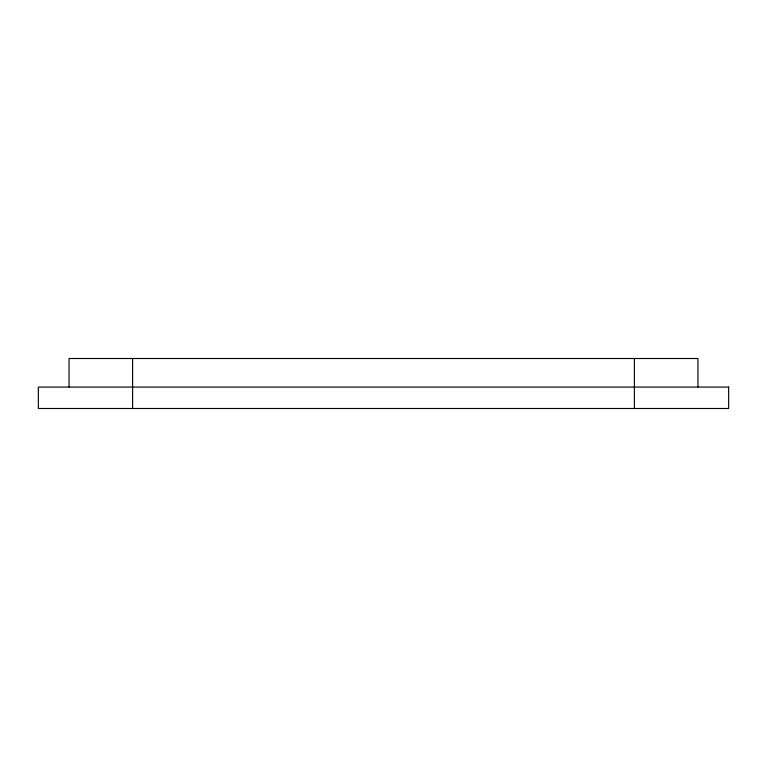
<?xml version="1.0" encoding="UTF-8"?>
<svg xmlns="http://www.w3.org/2000/svg" width="767" height="767" viewBox="0 0 767 767"><rect width="100%" height="100%" fill="white"/><g stroke="black" fill="none" stroke-linecap="round" stroke-linejoin="round"><path stroke-width="1.15" d="M697.941 387.067L697.941 358.505L69.059 358.505L69.059 387.067M634.386 358.505L634.386 408.495M132.614 358.505L132.614 408.495M728.65 387.067L38.35 387.067L38.35 408.495L728.65 408.495L728.65 387.067"/></g></svg>
